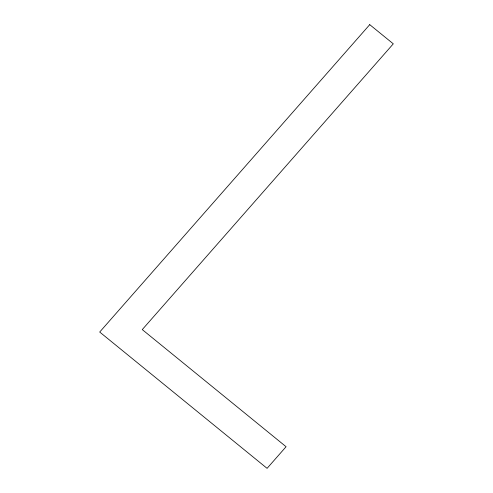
<?xml version="1.0" encoding="UTF-8"?>
<svg xmlns="http://www.w3.org/2000/svg" width="493" height="493" viewBox="0 0 493 493"><rect width="100%" height="100%" fill="white"/><g stroke="black" fill="none" stroke-linecap="round" stroke-linejoin="round"><path stroke-width="0.74" d="M369.738 24.65L99.703 332.042L267.083 468.35L286.088 446.72L142.267 329.595L393.297 43.834L369.738 24.65"/></g></svg>
